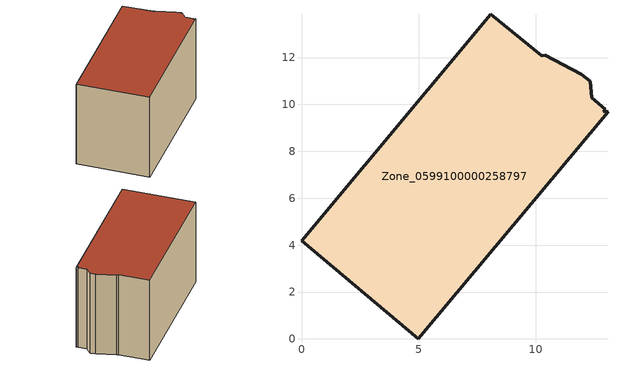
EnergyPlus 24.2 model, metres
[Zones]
Zone_0599100000258797
 floor ground (C_G): 10.24,12.09 10.39,12.1 11.94,11.3 12.31,10.99 12.37,10.28 12.95,9.8 12.87,9.7 13.07,9.7 4.99,0 0,4.19 8.08,13.86 z0
 wall outside (C_F): 12.37,10.28 12.31,10.99 11.94,11.3 10.39,12.1 10.24,12.09 8.08,13.86 0,4.19 4.99,0 13.07,9.7 12.87,9.7 12.95,9.8 12.37,10.28 z0:8.01
 roof outside (C_R): 12.31,10.99 11.94,11.3 10.39,12.1 10.24,12.09 8.08,13.86 0,4.19 4.99,0 13.07,9.7 12.87,9.7 12.95,9.8 12.37,10.28 z8.01
[BUILDING]
Pand.0599100000258797: North Axis=0; Terrain=City; Loads Convergence Tolerance Value=0.04; Temperature Convergence Tolerance Value=0.4; Solar Distribution=FullExterior; Maximum Number of Warmup Days=25; Minimum Number of Warmup Days=1
[Site:Location]
Rotterdam.The.Hague.AP_ZH_NLD Design_Conditions: Latitude=51.96; Longitude=4.45; Time Zone=1; Elevation=-4.5
[SITE:GROUNDTEMPERATURE:BUILDINGSURFACE]
18, 18, 18, 18, 18, 18, 18, 18, 18, 18, 18, 18
[MATERIAL] Thermal Absorptance=0.9; Solar Absorptance=0.7; Visible Absorptance=0.7
Name | Roughness | Thickness | Conductivity | Density | Specific Heat
G.TC.1946 | MediumSmooth | 0.15 | 1 | 540 | 1210
F.TC.1946 | Rough | 0.3 | 0.857143 | 1920 | 840
R.TC.1946 | MediumRough | 0.2 | 0.909091 | 1500 | 1000
[CONSTRUCTION]
C_G: G.TC.1946
C_F: F.TC.1946
C_R: R.TC.1946
[ZONE]
Zone_0599100000258797: Type=1; Multiplier=1; Ceiling Height=Autocalculate; Volume=Autocalculate; Floor Area=autocalculate; Part of Total Floor Area=Yes
[ZONEINFILTRATION:DESIGNFLOWRATE]
Infil_Zone_0599100000258797: Zone or ZoneList or Space or SpaceList=Zone_0599100000258797; Schedule=AlwaysOn; Design Flow Rate Calculation Method=Flow/Area; Flow Rate per Floor Area=0.003; Constant Term Coefficient=1; Temperature Term Coefficient=0; Velocity Term Coefficient=0; Velocity Squared Term Coefficient=0
[HVACTEMPLATE:ZONE:IDEALLOADSAIRSYSTEM]
Zone_0599100000258797: Maximum Heating Supply Air Temperature=50; Minimum Cooling Supply Air Temperature=13; Maximum Heating Supply Air Humidity Ratio=0.0156; Minimum Cooling Supply Air Humidity Ratio=0.0077; Heating Limit=NoLimit; Cooling Limit=NoLimit; Dehumidification Control Type=ConstantSensibleHeatRatio; Cooling Sensible Heat Ratio=0.7; Dehumidification Setpoint=60; Humidification Control Type=None; Humidification Setpoint=30; Outdoor Air Method=None; Outdoor Air Flow Rate per Person=0.00944; Outdoor Air Flow Rate per Zone Floor Area=0; Outdoor Air Flow Rate per Zone=0; Demand Controlled Ventilation Type=None; Outdoor Air Economizer Type=NoEconomizer; Heat Recovery Type=None; Sensible Heat Recovery Effectiveness=0.7; Latent Heat Recovery Effectiveness=0.65
[ZONECONTROL:THERMOSTAT]
ThermostatControl_Zone_0599100000258797: Zone or ZoneList=Zone_0599100000258797; Control Type Schedule=DualSetpointControlType; Control 1=Thermostat_Zone_0599100000258797; Temperature Difference Between Cutout And Setpoint=0
[THERMOSTATSETPOINT:DUALSETPOINT]
Thermostat_Zone_0599100000258797: Heating Setpoint Temperature Schedule=HeatingSetpoint_Zone_0599100000258797; Cooling Setpoint Temperature Schedule=CoolingSetpoint_Zone_0599100000258797
[SCHEDULE:COMPACT]
HeatingSetpoint_Zone_0599100000258797: Through: 12/31, For: AllDays, Until: 24:00, 21
CoolingSetpoint_Zone_0599100000258797: Through: 12/31, For: AllDays, Until: 24:00, 24
DualSetpointControlType: Through: 12/31, For: AllDays, Until: 24:00, 4
AlwaysOn: Through: 12/31, For: AllDays, Until: 24:00, 1
